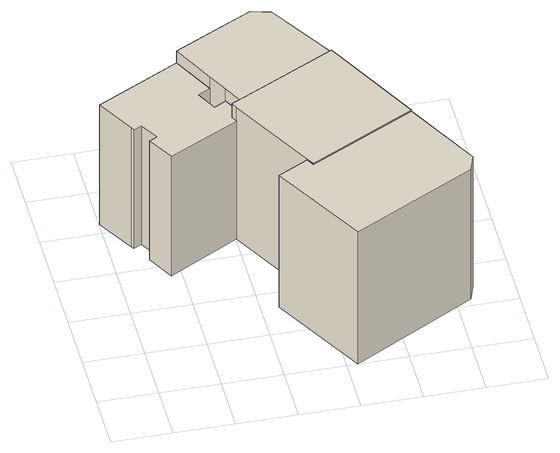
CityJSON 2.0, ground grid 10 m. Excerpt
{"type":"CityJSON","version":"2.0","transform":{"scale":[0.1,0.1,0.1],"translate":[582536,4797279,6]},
"CityObjects":{
"building1":{"type":"Building","attributes":{"name":"2450"},"children":["building1-1"],"geometry":[{"type":"MultiSurface","lod":"1","boundaries":[[[0,1,2,3]],[[1,4,5,2]],[[4,6,7,5]],[[6,8,9,7]],[[8,10,11,9]],[[10,12,13,11]],[[12,14,15,13]],[[14,16,17,15]],[[16,18,19,17]],[[18,20,21,19]],[[20,22,23,21]],[[22,24,25,23]],[[24,26,27,25]],[[26,28,29,27]],[[28,0,3,29]],[[28,26,24,22,20,18,16,14,12,10,8,6,4,1,0]]]}]},
"building1-1":{"type":"BuildingPart","attributes":{"name":"2450_P","measuredHeight":23.88},"parents":["building1"],"geometry":[{"type":"MultiSurface","lod":"2","boundaries":[[[0,1,2,3]],[[1,4,5,2]],[[4,6,7,5]],[[6,8,9,7]],[[8,10,11,9]],[[10,12,13,11]],[[12,14,15,13]],[[14,16,17,15]],[[16,18,19,17]],[[18,20,21,19]],[[20,22,23,21]],[[22,24,25,23]],[[24,26,27,25]],[[26,28,29,27]],[[28,0,3,29]],[[28,26,24,22,20,18,16,14,12,10,8,6,4,1,0]]],"semantics":{"surfaces":[{"type":"WallSurface"},{"type":"RoofSurface"}],"values":[0,0,0,0,0,0,0,0,0,0,0,0,0,0,0,1]}}]},
"building2":{"type":"Building","attributes":{"name":"2468"},"children":["building2-1"],"geometry":[{"type":"MultiSurface","lod":"1","boundaries":[[[30,31,3,32]],[[31,33,29,3]],[[33,34,23,29]],[[34,35,21,23]],[[35,36,37,21]],[[36,38,39,37]],[[38,30,32,39]],[[38,36,35,34,33,31,30]]]}]},
"building2-1":{"type":"BuildingPart","attributes":{"name":"2468_P","measuredHeight":26.01},"parents":["building2"],"geometry":[{"type":"MultiSurface","lod":"2","boundaries":[[[30,31,3,32]],[[31,33,29,3]],[[33,34,23,29]],[[34,35,21,23]],[[35,36,37,21]],[[36,38,39,37]],[[38,30,32,39]],[[38,36,35,34,33,31,30]]],"semantics":{"surfaces":[{"type":"WallSurface"},{"type":"RoofSurface"}],"values":[0,0,0,0,0,0,0,1]}}]},
"building3":{"type":"Building","attributes":{"name":"2493"},"children":["building3-1"],"geometry":[{"type":"MultiSurface","lod":"1","boundaries":[[[40,41,42,43]],[[41,44,45,42]],[[44,46,47,45]],[[46,48,49,47]],[[48,50,51,49]],[[50,52,53,51]],[[52,40,43,53]],[[52,50,48,46,44,41,40]]]}]},
"building3-1":{"type":"BuildingPart","attributes":{"name":"2493_P","measuredHeight":26.35},"parents":["building3"],"geometry":[{"type":"MultiSurface","lod":"2","boundaries":[[[40,41,42,43]],[[41,44,45,42]],[[44,46,47,45]],[[46,48,49,47]],[[48,50,51,49]],[[50,52,53,51]],[[52,40,43,53]],[[52,50,48,46,44,41,40]]],"semantics":{"surfaces":[{"type":"WallSurface"},{"type":"RoofSurface"}],"values":[0,0,0,0,0,0,0,1]}}]},
"building4":{"type":"Building","attributes":{"name":"2449"},"children":["building4-1"],"geometry":[{"type":"MultiSurface","lod":"1","boundaries":[[[54,55,32,3]],[[55,56,43,32]],[[56,57,53,43]],[[57,58,51,53]],[[58,59,5,51]],[[59,60,2,5]],[[60,54,3,2]],[[60,59,58,57,56,55,54]]]}]},
"building4-1":{"type":"BuildingPart","attributes":{"name":"2449_P","measuredHeight":26.39},"parents":["building4"],"geometry":[{"type":"MultiSurface","lod":"2","boundaries":[[[54,55,32,3]],[[55,56,43,32]],[[56,57,53,43]],[[57,58,51,53]],[[58,59,5,51]],[[59,60,2,5]],[[60,54,3,2]],[[60,59,58,57,56,55,54]]],"semantics":{"surfaces":[{"type":"WallSurface"},{"type":"RoofSurface"}],"values":[0,0,0,0,0,0,0,1]}}]}
},
"vertices":[
[211,355,249],[195,347,249],[195,347,11],[211,355,12],[200,336,249],[200,336,11],[82,274,249],[82,274,8],[57,319,249],[57,319,9],[70,326,249],[70,326,9],[53,358,249],[53,358,9],[39,351,249],[39,351,9],[36,356,249],[36,356,9],[0,422,249],[0,422,7],[140,496,249],[140,496,10],[177,423,249],[177,423,12],[156,412,249],[156,412,12],[174,377,249],[174,377,12],[194,388,249],[194,388,12],
[375,440,273],[211,355,273],[375,440,14],[194,388,273],[177,423,273],[140,496,273],[273,565,273],[273,565,14],[306,556,273],[306,556,14],
[464,269,275],[533,139,275],[533,139,14],[464,269,15],[523,109,275],[523,109,13],[317,0,275],[317,0,8],[228,162,275],[228,162,9],[279,189,275],[279,189,11],[286,176,275],[286,176,11],
[211,355,277],[375,440,277],[464,269,277],[286,176,277],[279,189,277],[200,336,277],[195,347,277]
]}
